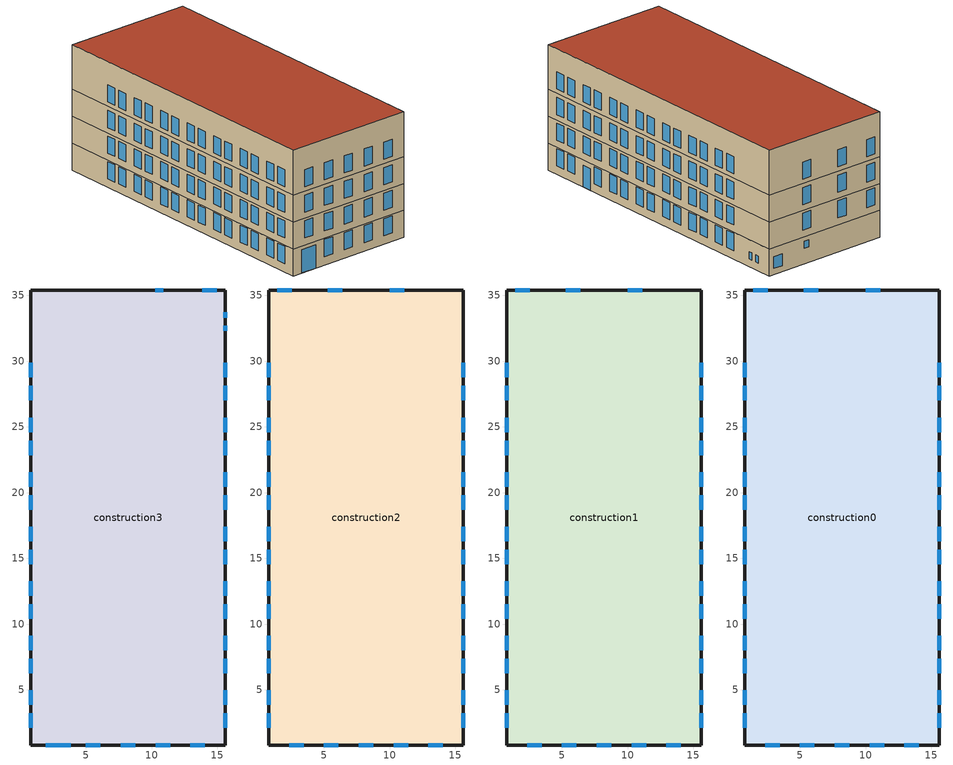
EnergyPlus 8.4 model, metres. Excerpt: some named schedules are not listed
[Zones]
construction3
 floor outside (UVal_0.2_Mass): 0.8,35.4 15.6,35.4 15.6,0.8 0.8,0.8 z0
 wall outside (UVal_0.2_Mass): 0.8,0.8 15.6,0.8 15.6,35.4 0.8,35.4 0.8,0.8 z0:3
 window (SinglePaneClr): 5,0.8 6.1,0.8 / 7.65,0.8 8.75,0.8 / 10.3,0.8 11.4,0.8 / 12.95,0.8 14.05,0.8 / 15.6,2.1 15.6,3.2 / 15.6,3.85 15.6,4.95 / 15.6,12.15 15.6,13.25 / 15.6,10.4 15.6,11.5 / 15.6,16.3 15.6,17.4 / 15.6,14.55 15.6,15.65 / 15.6,20.45 15.6,21.55 / 15.6,18.7 15.6,19.8 / 15.6,24.6 15.6,25.7 / 15.6,22.85 15.6,23.95 / 15.6,28.75 15.6,29.85 / 15.6,27 15.6,28.1 / 15.6,8 15.6,9.1 / 0.8,3.2 0.8,2.1 / 0.8,4.95 0.8,3.85 / 0.8,9.1 0.8,8 / 0.8,13.25 0.8,12.15 / 0.8,11.5 0.8,10.4 / 0.8,17.4 0.8,16.3 / 0.8,15.65 0.8,14.55 / 0.8,21.55 0.8,20.45 / 0.8,19.8 0.8,18.7 / 0.8,25.7 0.8,24.6 / 0.8,23.95 0.8,22.85 / 0.8,29.85 0.8,28.75 / 0.8,28.1 0.8,27 / 0.8,7.35 0.8,6.25 z0.95:2.85; 1.95,0.8 3.85,0.8 z0:2.6; 15.6,33.3 15.6,33.7 / 15.6,32.3 15.6,32.7 z0.85:1.65; 15.6,6.25 15.6,7.35 z0:2.4; 14.95,35.4 13.85,35.4 z0.65:1.95; 10.87,35.4 10.27,35.4 z1.7:2.5
construction2
 floor to construction3 (Slab_Mass_FLIPPED): 0.8,35.4 15.6,35.4 15.6,0.8 0.8,0.8 z3
 wall outside (UVal_0.2_Mass): 0.8,0.8 15.6,0.8 15.6,35.4 0.8,35.4 0.8,0.8 z3:6
 window (SinglePaneClr): 2.35,0.8 3.45,0.8 / 5,0.8 6.1,0.8 / 7.65,0.8 8.75,0.8 / 10.3,0.8 11.4,0.8 / 12.95,0.8 14.05,0.8 / 15.6,6.25 15.6,7.35 / 15.6,12.15 15.6,13.25 / 15.6,16.3 15.6,17.4 / 15.6,14.55 15.6,15.65 / 15.6,20.45 15.6,21.55 / 15.6,27 15.6,28.1 / 15.6,3.85 15.6,4.95 / 15.6,24.6 15.6,25.7 / 15.6,2.1 15.6,3.2 / 15.6,8 15.6,9.1 / 15.6,10.4 15.6,11.5 / 15.6,18.7 15.6,19.8 / 15.6,22.85 15.6,23.95 / 15.6,28.75 15.6,29.85 / 2.55,35.4 1.45,35.4 / 6.4,35.4 5.3,35.4 / 11.1,35.4 10,35.4 / 0.8,9.1 0.8,8 / 0.8,7.35 0.8,6.25 / 0.8,11.5 0.8,10.4 / 0.8,17.4 0.8,16.3 / 0.8,29.85 0.8,28.75 / 0.8,19.8 0.8,18.7 / 0.8,25.7 0.8,24.6 / 0.8,23.95 0.8,22.85 / 0.8,3.2 0.8,2.1 / 0.8,4.95 0.8,3.85 / 0.8,13.25 0.8,12.15 / 0.8,15.65 0.8,14.55 / 0.8,21.55 0.8,20.45 / 0.8,28.1 0.8,27 z3.8:5.7
construction1
 floor to construction2 (Slab_Mass_FLIPPED): 0.8,35.4 15.6,35.4 15.6,0.8 0.8,0.8 z6
 wall outside (UVal_0.2_Mass): 0.8,0.8 15.6,0.8 15.6,35.4 0.8,35.4 0.8,0.8 z6:9
 window (SinglePaneClr): 2.35,0.8 3.45,0.8 / 5,0.8 6.1,0.8 / 7.65,0.8 8.75,0.8 / 10.3,0.8 11.4,0.8 / 12.95,0.8 14.05,0.8 / 15.6,2.1 15.6,3.2 / 15.6,8 15.6,9.1 / 15.6,12.15 15.6,13.25 / 15.6,10.4 15.6,11.5 / 15.6,16.3 15.6,17.4 / 15.6,14.55 15.6,15.65 / 15.6,20.45 15.6,21.55 / 15.6,18.7 15.6,19.8 / 15.6,24.6 15.6,25.7 / 15.6,28.75 15.6,29.85 / 15.6,3.85 15.6,4.95 / 15.6,6.25 15.6,7.35 / 15.6,22.85 15.6,23.95 / 15.6,27 15.6,28.1 / 2.55,35.4 1.45,35.4 / 6.4,35.4 5.3,35.4 / 11.1,35.4 10,35.4 / 0.8,3.2 0.8,2.1 / 0.8,11.5 0.8,10.4 / 0.8,15.65 0.8,14.55 / 0.8,21.55 0.8,20.45 / 0.8,19.8 0.8,18.7 / 0.8,23.95 0.8,22.85 / 0.8,29.85 0.8,28.75 / 0.8,4.95 0.8,3.85 / 0.8,9.1 0.8,8 / 0.8,7.35 0.8,6.25 / 0.8,13.25 0.8,12.15 / 0.8,17.4 0.8,16.3 / 0.8,25.7 0.8,24.6 / 0.8,28.1 0.8,27 z6.65:8.55
construction0
 floor to construction1 (Slab_Mass_FLIPPED): 0.8,35.4 15.6,35.4 15.6,0.8 0.8,0.8 z9
 wall outside (UVal_0.2_Mass): 0.8,0.8 15.6,0.8 15.6,35.4 0.8,35.4 0.8,0.8 z9:14
 window (SinglePaneClr): 2.35,0.8 3.45,0.8 / 5,0.8 6.1,0.8 / 7.65,0.8 8.75,0.8 / 10.3,0.8 11.4,0.8 / 12.95,0.8 14.05,0.8 / 15.6,2.1 15.6,3.2 / 15.6,16.3 15.6,17.4 / 15.6,14.55 15.6,15.65 / 15.6,22.85 15.6,23.95 / 15.6,27 15.6,28.1 / 15.6,3.85 15.6,4.95 / 15.6,18.7 15.6,19.8 / 15.6,20.45 15.6,21.55 / 15.6,24.6 15.6,25.7 / 15.6,28.75 15.6,29.85 / 15.6,8 15.6,9.1 / 15.6,12.15 15.6,13.25 / 15.6,10.4 15.6,11.5 / 15.6,6.25 15.6,7.35 / 11.1,35.4 10,35.4 / 6.4,35.4 5.3,35.4 / 2.55,35.4 1.45,35.4 / 0.8,3.2 0.8,2.1 / 0.8,7.35 0.8,6.25 / 0.8,11.5 0.8,10.4 / 0.8,19.8 0.8,18.7 / 0.8,25.7 0.8,24.6 / 0.8,29.85 0.8,28.75 / 0.8,4.95 0.8,3.85 / 0.8,9.1 0.8,8 / 0.8,15.65 0.8,14.55 / 0.8,28.1 0.8,27 / 0.8,23.95 0.8,22.85 / 0.8,13.25 0.8,12.15 / 0.8,17.4 0.8,16.3 / 0.8,21.55 0.8,20.45 z9.5:11.4
 roof outside (UVal_0.2_Mass): 15.6,0.8 15.6,35.4 0.8,35.4 0.8,0.8 z14
[Site:GroundTemperature:BuildingSurface]
14, 14, 14, 14, 14, 14, 14, 14, 14, 14, 14, 14
[Site:GroundReflectance]
0.2, 0.2, 0.2, 0.2, 0.2, 0.2, 0.2, 0.2, 0.2, 0.2, 0.2, 0.2
[Site:GroundReflectance:SnowModifier]
1, 1
[Building]
Building: North Axis [deg]=0; Terrain=Suburbs; Loads Convergence Tolerance Value=.04; Temperature Convergence Tolerance Value {deltaC}=.4; Solar Distribution   should be  FullInteriorAndExterior=FullExterior; Maximum Number of Warmup Days=25
[Construction]
UVal_0.2_Mass: Mineral Wool_0.194_UVal_0.2_Mass, General Concrete_0.2_UVal_0.2_Mass
Slab_Mass_FLIPPED: General Concrete_0.2_Slab_Mass
SinglePaneClr: SinglePaneClrWindow
[Material] Roughness=Rough; Thermal Emittance=0.9; Solar Absorptance=0.7; Visible Absorptance=0.7
Name | Thickness {m} | Conductivity {w/m-K} | Density {kg/m3} | Specific Heat {J/kg-K}
Mineral Wool_0.194_UVal_0.2_Mass | 0.194 | 0.041 | 155 | 1130
General Concrete_0.2_UVal_0.2_Mass; General Concrete_0.2_Slab_Mass | 0.2 | 2 | 2400 | 950
[WindowMaterial:SimpleGlazingSystem]
SinglePaneClrWindow: U - Factor=5.894; Solar Heat Gain Coefficient=0.905; Visible Transmittance=0.913
[EnergyManagementSystem:Sensor] Output:Variable Index Key=Environment
Name | Output:Variable
OutdoorTemp | Site Outdoor Air Drybulb Temperature
OutdoorRelHumid | Site Outdoor Air Relative Humidity
[Zone] Rotation [deg]=0; Type=1; Multiplier=1; Area [m2]=512.08; Zone Inside Convection Algorithm=TARP; Zone Outside Convection Algorithm=DOE-2
Name | Volume [m3]
construction0 | 2560.4
construction1; construction2; construction3 | 1536.24
[People] Number of People Schedule=occResidential; Number of People Calculation Method=People/Area; People per Zone Floor Area {person/m2}=0.025; Fraction Radiant=0.3; Sensible Heat Fraction=AUTOCALCULATE; Carbon Dioxide Generation Rate {m3/s-W}=3.82e-08; Enable ASHRAE 55 Comfort Warnings=No; Mean Radiant Temperature Calculation Type=ZoneAveraged; Clothing Insulation Calculation Method=DynamicClothingModelASHRAE55; Thermal Comfort Model 1 Type=AdaptiveASH55
Name | Zone or ZoneList | Activity Level Schedule | Work Efficiency Schedule | Air Velocity Schedule
People construction0 | construction0 | construction0PeopleActivity | construction0WorkEfficiency | construction0AirVelocity
People construction1 | construction1 | construction1PeopleActivity | construction1WorkEfficiency | construction1AirVelocity
People construction2 | construction2 | construction2PeopleActivity | construction2WorkEfficiency | construction2AirVelocity
People construction3 | construction3 | construction3PeopleActivity | construction3WorkEfficiency | construction3AirVelocity
[ElectricEquipment] Schedule=equipResidential; Design Level Calculation Method=Watts/Area; Watts per Zone Floor Area [W/m2]=2; Fraction Latent=0; Fraction Radiant=.2; Fraction Lost=0
Name | Zone or ZoneList
construction0 Equipment 1 | construction0
construction1 Equipment 1 | construction1
construction2 Equipment 1 | construction2
construction3 Equipment 1 | construction3
[Lights] Schedule=lightsResidential; Design Level Calculation Method=Watts/Area; Watts per Zone Floor Area [W/m2]=9.5; Return Air Fraction=0; Fraction Radiant=.42; Fraction Visible=.18; Fraction Replaceable=1
Name | Zone or ZoneList
construction0 General lighting | construction0
construction1 General lighting | construction1
construction2 General lighting | construction2
construction3 General lighting | construction3
[Daylighting:Controls] Total Daylighting Reference Points=1; X - Coordinate of First Reference Point {m}=8.19806; Y - Coordinate of First Reference Point {m}=18.1042; Fraction of Zone Controlled by First Reference Point=1; Fraction of Zone Controlled by Second Reference Point=0; Illuminance Setpoint at First Reference Point {lux}=200; Illuminance Setpoint at Second Reference Point {lux}=200; Lighting control type {1=continuous,2=stepped,3=continuous/off}=1; Glare Calculation Azimuth Angle of View Direction Clockwise from Zone y-Axis {deg}=0; Maximum Allowable Discomfort Glare Index=22; Minimum Input Power Fraction for Continuous Dimming Control=0.1; Minimum Light Output Fraction for Continuous Dimming Control=0.1; Number of Stepped Control Steps=3; Probability Lighting will be Reset When Needed in Manual Stepped Control=1
Name | Z - Coordinate of First Reference Point {m}
construction0 | 9.85
construction1 | 6.85
construction2 | 3.85
construction3 | 0.85
[ZoneControl:Thermostat]
Name | Zone or ZoneList | Control Type Schedule | Control 1
construction0 Thermostat | construction0 | construction0ZoneControlTypeSched | Dual Setpoint - Zone construction0
construction1 Thermostat | construction1 | construction1ZoneControlTypeSched | Dual Setpoint - Zone construction1
construction2 Thermostat | construction2 | construction2ZoneControlTypeSched | Dual Setpoint - Zone construction2
construction3 Thermostat | construction3 | construction3ZoneControlTypeSched | Dual Setpoint - Zone construction3
[ThermostatSetpoint:DualSetpoint]
Name | Heating Setpoint Temperature Schedule | Cooling Setpoint Temperature Schedule
Dual Setpoint - Zone construction0 | construction0Heating_SP_Sch | construction0Cooling_SP_Sch
Dual Setpoint - Zone construction1 | construction1Heating_SP_Sch | construction1Cooling_SP_Sch
Dual Setpoint - Zone construction2 | construction2Heating_SP_Sch | construction2Cooling_SP_Sch
Dual Setpoint - Zone construction3 | construction3Heating_SP_Sch | construction3Cooling_SP_Sch
[Zone equipment]
construction0: construction0 Ideal Loads Air
construction1: construction1 Ideal Loads Air
construction2: construction2 Ideal Loads Air
construction3: construction3 Ideal Loads Air
[ZoneHVAC:IdealLoadsAirSystem] Maximum Heating Supply Air Temperature {C}=30; Minimum Cooling Supply Air Temperature {C}=18; Maximum Heating Supply Air Humidity Ratio {kgWater/kgDryAir}=0.01; Minimum Cooling Supply Air Humidity Ratio {kgWater/kgDryAir}=0.008; Heating Limit=NoLimit; Maximum Heating Air Flow Rate [m3/s]=100; Cooling Limit=NoLimit; Maximum Cooling Air Flow Rate [m3/s]=100; Heating Availability Schedule=AllOn; Cooling Availability Schedule=AllOn; Dehumidification Control Type=None; Humidification Control Type=None; Demand Controlled Ventilation Type=OccupancySchedule; Outdoor Air Economizer Type=NoEconomizer; Heat Recovery Type=Sensible; Sensible Heat Recovery Effectiveness=0.6; Latent Heat Recovery Effectiveness=0.65
Name | Design Specification Outdoor Air Object
construction0 Ideal Loads Air | construction0MinFreshAir
construction1 Ideal Loads Air | construction1MinFreshAir
construction2 Ideal Loads Air | construction2MinFreshAir
construction3 Ideal Loads Air | construction3MinFreshAir
[DesignSpecification:OutdoorAir] Outdoor Air Method=Sum; Outdoor Air Flow per Person {m3/s-person}=0.008; Outdoor Air Flow per Zone Floor Area {m3/s-m2}=0.000222222; Outdoor Air Flow Rate Fraction Schedule=AllOn
construction0MinFreshAir; construction1MinFreshAir; construction2MinFreshAir; construction3MinFreshAir
[WaterUse:Equipment] Peak Flow Rate [m3/s]=5.92685e-06; Flow Rate Fraction Schedule=AllOn
Name | Target Temperature Schedule | Hot Water Supply Temperature Schedule | Cold Water Supply Temperature Schedule
DHW construction0 | DHW Supply Temperature construction0 | DHW Supply Temperature construction0 | DHW Mains Temperature construction0
DHW construction1 | DHW Supply Temperature construction1 | DHW Supply Temperature construction1 | DHW Mains Temperature construction1
DHW construction2 | DHW Supply Temperature construction2 | DHW Supply Temperature construction2 | DHW Mains Temperature construction2
DHW construction3 | DHW Supply Temperature construction3 | DHW Supply Temperature construction3 | DHW Mains Temperature construction3
[Schedule:Constant]
construction0PeopleActivity; construction1PeopleActivity; construction2PeopleActivity; construction3PeopleActivity: Any Number, 125.28
construction0AirVelocity; construction1AirVelocity; construction2AirVelocity; construction3AirVelocity: Any Number, 0.2
construction0WorkEfficiency; construction1WorkEfficiency; construction2WorkEfficiency; construction3WorkEfficiency: Any Number, 0
construction0Heating_SP_Sch; construction1Heating_SP_Sch; construction2Heating_SP_Sch; construction3Heating_SP_Sch: 19
construction0Cooling_SP_Sch; construction1Cooling_SP_Sch; construction2Cooling_SP_Sch; construction3Cooling_SP_Sch: 26
construction0ZoneControlTypeSched; construction1ZoneControlTypeSched; construction2ZoneControlTypeSched; construction3ZoneControlTypeSched: 4
DHW Supply Temperature construction0; DHW Supply Temperature construction1; DHW Supply Temperature construction2; DHW Supply Temperature construction3: 60
DHW Mains Temperature construction0; DHW Mains Temperature construction1; DHW Mains Temperature construction2; DHW Mains Temperature construction3: 10
[Schedule:Year]
occResidential: Fraction, occResidential0, 1, 1, 12, 31
AllOn: Fraction, AllOn0, 1, 1, 12, 31
lightsResidential: Fraction, lightsResidential0, 1, 1, 12, 31
equipResidential: Fraction, equipResidential0, 1, 1, 12, 31
[Schedule:Week:Daily]
occResidential0: occResidential, occResidential, occResidential, occResidential, occResidential, occResidential, occResidential, occResidential, occResidential, occResidential, occResidential, occResidential
AllOn0: AllOn, AllOn, AllOn, AllOn, AllOn, AllOn, AllOn, AllOn, AllOn, AllOn, AllOn, AllOn
lightsResidential0: lightsResidential, lightsResidential, lightsResidential, lightsResidential, lightsResidential, lightsResidential, lightsResidential, lightsResidential, lightsResidential, lightsResidential, lightsResidential, lightsResidential
equipResidential0: equipResidential, equipResidential, equipResidential, equipResidential, equipResidential, equipResidential, equipResidential, equipResidential, equipResidential, equipResidential, equipResidential, equipResidential
[Schedule:Day:Hourly]
occResidential: Fraction, 1, 1, 1, 1, 1, 1, 0.8, 0.6, 0.4, 0.4, 0.4, 0.6, 0.8, 0.6, 0.4, 0.4, 0.6, 0.8, 0.8, 0.8, 0.8, 1, 1, 1
AllOn: Fraction, 1, 1, 1, 1, 1, 1, 1, 1, 1, 1, 1, 1, 1, 1, 1, 1, 1, 1, 1, 1, 1, 1, 1, 1
lightsResidential: Fraction, 0, 0, 0, 0, 0, 0, 1, 1, 1, 1, 1, 1, 1, 1, 1, 1, 1, 1, 1, 1, 1, 0, 0, 0
equipResidential: Fraction, 0.1, 0.1, 0.1, 0.1, 0.1, 0.1, 0.5, 1, 0.5, 0.5, 0.5, 1, 1, 0.5, 0.5, 0.5, 1, 1, 1, 1, 0.5, 0.5, 0.5, 0.1
[AirflowNetwork:SimulationControl]
NaturalVentilation: AirflowNetwork Control=MultizoneWithoutDistribution; Wind Pressure Coefficient GasType=SurfaceAverageCalculation; Height Selection for Local Wind Pressure Calculation=OpeningHeight; Building GasType=LOWRISE; Maximum Number of Iterations=10000; Initialization GasType=ZeroNodePressures; Relative Airflow Convergence Tolerance=1.0E-03; Absolute Airflow Convergence Tolerance {kg/s}=1.0E-04; Convergence Acceleration Limit=-0.5; Azimuth Angle of Long Axis of Building {deg}=0; Ratio of Building Width Along Short Axis to Width Along Long Axis=1
[AirflowNetwork:MultiZone:ReferenceCrackConditions]
ReferenceCrackConditions: Reference Temperature for Crack Data {C}=20; Reference Barometric Pressure for Crack Data {Pa}=101325; Reference Humidity Ratio for Crack Data {kgWater/kgDryAir}=0
[AirflowNetwork:MultiZone:Surface]
Name | Leakage Component | Window/Door Opening Factor, or Crack Factor | Ventilation Control Mode | Ventilation Control Zone Temperature Setpoint Schedule | Minimum Venting Open Factor | Indoor and Outdoor Temperature Difference Lower Limit For Maximum Venting Open Factor {deltaC} | Indoor and Outdoor Temperature Difference Upper Limit for Minimun Venting Open Factor {deltaC} | Indoor and Outdoor Enthalpy Difference Lower Limit For Maximum Venting Open Factor {deltaJ/kg} | Indoor and Outdoor Enthalpy Difference Upper Limit for Minimun Venting Open Factor {deltaJ/kg} | Venting Availability Schedule
construction0:f0 | construction0:f0_Crack | 1
construction0:f0:w0 | construction0:f0:w0_OPENING | 0.8 | Temperature | AFN_construction0:f0:w0_WindowTemperatureSetpoint | 0.3 | 0 | 100 | 0 | 300000 | AllOn
construction0:f0:w1 | construction0:f0:w1_OPENING | 0.8 | Temperature | AFN_construction0:f0:w1_WindowTemperatureSetpoint | 0.3 | 0 | 100 | 0 | 300000 | AllOn
construction0:f0:w2 | construction0:f0:w2_OPENING | 0.8 | Temperature | AFN_construction0:f0:w2_WindowTemperatureSetpoint | 0.3 | 0 | 100 | 0 | 300000 | AllOn
construction0:f0:w3 | construction0:f0:w3_OPENING | 0.8 | Temperature | AFN_construction0:f0:w3_WindowTemperatureSetpoint | 0.3 | 0 | 100 | 0 | 300000 | AllOn
construction0:f0:w4 | construction0:f0:w4_OPENING | 0.8 | Temperature | AFN_construction0:f0:w4_WindowTemperatureSetpoint | 0.3 | 0 | 100 | 0 | 300000 | AllOn
construction0:f1 | construction0:f1_Crack | 1
construction0:f1:w0 | construction0:f1:w0_OPENING | 0.8 | Temperature | AFN_construction0:f1:w0_WindowTemperatureSetpoint | 0.3 | 0 | 100 | 0 | 300000 | AllOn
construction0:f1:w1 | construction0:f1:w1_OPENING | 0.8 | Temperature | AFN_construction0:f1:w1_WindowTemperatureSetpoint | 0.3 | 0 | 100 | 0 | 300000 | AllOn
construction0:f1:w2 | construction0:f1:w2_OPENING | 0.8 | Temperature | AFN_construction0:f1:w2_WindowTemperatureSetpoint | 0.3 | 0 | 100 | 0 | 300000 | AllOn
construction0:f1:w3 | construction0:f1:w3_OPENING | 0.8 | Temperature | AFN_construction0:f1:w3_WindowTemperatureSetpoint | 0.3 | 0 | 100 | 0 | 300000 | AllOn
construction0:f1:w4 | construction0:f1:w4_OPENING | 0.8 | Temperature | AFN_construction0:f1:w4_WindowTemperatureSetpoint | 0.3 | 0 | 100 | 0 | 300000 | AllOn
construction0:f1:w5 | construction0:f1:w5_OPENING | 0.8 | Temperature | AFN_construction0:f1:w5_WindowTemperatureSetpoint | 0.3 | 0 | 100 | 0 | 300000 | AllOn
construction0:f1:w6 | construction0:f1:w6_OPENING | 0.8 | Temperature | AFN_construction0:f1:w6_WindowTemperatureSetpoint | 0.3 | 0 | 100 | 0 | 300000 | AllOn
construction0:f1:w7 | construction0:f1:w7_OPENING | 0.8 | Temperature | AFN_construction0:f1:w7_WindowTemperatureSetpoint | 0.3 | 0 | 100 | 0 | 300000 | AllOn
construction0:f1:w8 | construction0:f1:w8_OPENING | 0.8 | Temperature | AFN_construction0:f1:w8_WindowTemperatureSetpoint | 0.3 | 0 | 100 | 0 | 300000 | AllOn
construction0:f1:w9 | construction0:f1:w9_OPENING | 0.8 | Temperature | AFN_construction0:f1:w9_WindowTemperatureSetpoint | 0.3 | 0 | 100 | 0 | 300000 | AllOn
construction0:f1:w10 | construction0:f1:w10_OPENING | 0.8 | Temperature | AFN_construction0:f1:w10_WindowTemperatureSetpoint | 0.3 | 0 | 100 | 0 | 300000 | AllOn
construction0:f1:w11 | construction0:f1:w11_OPENING | 0.8 | Temperature | AFN_construction0:f1:w11_WindowTemperatureSetpoint | 0.3 | 0 | 100 | 0 | 300000 | AllOn
construction0:f1:w12 | construction0:f1:w12_OPENING | 0.8 | Temperature | AFN_construction0:f1:w12_WindowTemperatureSetpoint | 0.3 | 0 | 100 | 0 | 300000 | AllOn
construction0:f1:w13 | construction0:f1:w13_OPENING | 0.8 | Temperature | AFN_construction0:f1:w13_WindowTemperatureSetpoint | 0.3 | 0 | 100 | 0 | 300000 | AllOn
construction0:f2 | construction0:f2_Crack | 1
construction0:f2:w0 | construction0:f2:w0_OPENING | 0.8 | Temperature | AFN_construction0:f2:w0_WindowTemperatureSetpoint | 0.3 | 0 | 100 | 0 | 300000 | AllOn
construction0:f2:w1 | construction0:f2:w1_OPENING | 0.8 | Temperature | AFN_construction0:f2:w1_WindowTemperatureSetpoint | 0.3 | 0 | 100 | 0 | 300000 | AllOn
construction0:f2:w2 | construction0:f2:w2_OPENING | 0.8 | Temperature | AFN_construction0:f2:w2_WindowTemperatureSetpoint | 0.3 | 0 | 100 | 0 | 300000 | AllOn
construction0:f3 | construction0:f3_Crack | 1
construction0:f3:w0 | construction0:f3:w0_OPENING | 0.8 | Temperature | AFN_construction0:f3:w0_WindowTemperatureSetpoint | 0.3 | 0 | 100 | 0 | 300000 | AllOn
construction0:f3:w1 | construction0:f3:w1_OPENING | 0.8 | Temperature | AFN_construction0:f3:w1_WindowTemperatureSetpoint | 0.3 | 0 | 100 | 0 | 300000 | AllOn
construction0:f3:w2 | construction0:f3:w2_OPENING | 0.8 | Temperature | AFN_construction0:f3:w2_WindowTemperatureSetpoint | 0.3 | 0 | 100 | 0 | 300000 | AllOn
construction0:f3:w3 | construction0:f3:w3_OPENING | 0.8 | Temperature | AFN_construction0:f3:w3_WindowTemperatureSetpoint | 0.3 | 0 | 100 | 0 | 300000 | AllOn
construction0:f3:w4 | construction0:f3:w4_OPENING | 0.8 | Temperature | AFN_construction0:f3:w4_WindowTemperatureSetpoint | 0.3 | 0 | 100 | 0 | 300000 | AllOn
construction0:f3:w5 | construction0:f3:w5_OPENING | 0.8 | Temperature | AFN_construction0:f3:w5_WindowTemperatureSetpoint | 0.3 | 0 | 100 | 0 | 300000 | AllOn
construction0:f3:w6 | construction0:f3:w6_OPENING | 0.8 | Temperature | AFN_construction0:f3:w6_WindowTemperatureSetpoint | 0.3 | 0 | 100 | 0 | 300000 | AllOn
construction0:f3:w7 | construction0:f3:w7_OPENING | 0.8 | Temperature | AFN_construction0:f3:w7_WindowTemperatureSetpoint | 0.3 | 0 | 100 | 0 | 300000 | AllOn
construction0:f3:w8 | construction0:f3:w8_OPENING | 0.8 | Temperature | AFN_construction0:f3:w8_WindowTemperatureSetpoint | 0.3 | 0 | 100 | 0 | 300000 | AllOn
construction0:f3:w9 | construction0:f3:w9_OPENING | 0.8 | Temperature | AFN_construction0:f3:w9_WindowTemperatureSetpoint | 0.3 | 0 | 100 | 0 | 300000 | AllOn
construction0:f3:w10 | construction0:f3:w10_OPENING | 0.8 | Temperature | AFN_construction0:f3:w10_WindowTemperatureSetpoint | 0.3 | 0 | 100 | 0 | 300000 | AllOn
construction0:f3:w11 | construction0:f3:w11_OPENING | 0.8 | Temperature | AFN_construction0:f3:w11_WindowTemperatureSetpoint | 0.3 | 0 | 100 | 0 | 300000 | AllOn
construction0:f3:w12 | construction0:f3:w12_OPENING | 0.8 | Temperature | AFN_construction0:f3:w12_WindowTemperatureSetpoint | 0.3 | 0 | 100 | 0 | 300000 | AllOn
construction0:f3:w13 | construction0:f3:w13_OPENING | 0.8 | Temperature | AFN_construction0:f3:w13_WindowTemperatureSetpoint | 0.3 | 0 | 100 | 0 | 300000 | AllOn
construction0:f5 | construction0:f5_Crack | 1
construction1:f0 | construction1:f0_Crack | 1
construction1:f0:w0 | construction1:f0:w0_OPENING | 0.8 | Temperature | AFN_construction1:f0:w0_WindowTemperatureSetpoint | 0.3 | 0 | 100 | 0 | 300000 | AllOn
construction1:f0:w1 | construction1:f0:w1_OPENING | 0.8 | Temperature | AFN_construction1:f0:w1_WindowTemperatureSetpoint | 0.3 | 0 | 100 | 0 | 300000 | AllOn
construction1:f0:w2 | construction1:f0:w2_OPENING | 0.8 | Temperature | AFN_construction1:f0:w2_WindowTemperatureSetpoint | 0.3 | 0 | 100 | 0 | 300000 | AllOn
construction1:f0:w3 | construction1:f0:w3_OPENING | 0.8 | Temperature | AFN_construction1:f0:w3_WindowTemperatureSetpoint | 0.3 | 0 | 100 | 0 | 300000 | AllOn
construction1:f0:w4 | construction1:f0:w4_OPENING | 0.8 | Temperature | AFN_construction1:f0:w4_WindowTemperatureSetpoint | 0.3 | 0 | 100 | 0 | 300000 | AllOn
construction1:f1 | construction1:f1_Crack | 1
construction1:f1:w0 | construction1:f1:w0_OPENING | 0.8 | Temperature | AFN_construction1:f1:w0_WindowTemperatureSetpoint | 0.3 | 0 | 100 | 0 | 300000 | AllOn
construction1:f1:w1 | construction1:f1:w1_OPENING | 0.8 | Temperature | AFN_construction1:f1:w1_WindowTemperatureSetpoint | 0.3 | 0 | 100 | 0 | 300000 | AllOn
construction1:f1:w2 | construction1:f1:w2_OPENING | 0.8 | Temperature | AFN_construction1:f1:w2_WindowTemperatureSetpoint | 0.3 | 0 | 100 | 0 | 300000 | AllOn
construction1:f1:w3 | construction1:f1:w3_OPENING | 0.8 | Temperature | AFN_construction1:f1:w3_WindowTemperatureSetpoint | 0.3 | 0 | 100 | 0 | 300000 | AllOn
construction1:f1:w4 | construction1:f1:w4_OPENING | 0.8 | Temperature | AFN_construction1:f1:w4_WindowTemperatureSetpoint | 0.3 | 0 | 100 | 0 | 300000 | AllOn
construction1:f1:w5 | construction1:f1:w5_OPENING | 0.8 | Temperature | AFN_construction1:f1:w5_WindowTemperatureSetpoint | 0.3 | 0 | 100 | 0 | 300000 | AllOn
construction1:f1:w6 | construction1:f1:w6_OPENING | 0.8 | Temperature | AFN_construction1:f1:w6_WindowTemperatureSetpoint | 0.3 | 0 | 100 | 0 | 300000 | AllOn
construction1:f1:w7 | construction1:f1:w7_OPENING | 0.8 | Temperature | AFN_construction1:f1:w7_WindowTemperatureSetpoint | 0.3 | 0 | 100 | 0 | 300000 | AllOn
construction1:f1:w8 | construction1:f1:w8_OPENING | 0.8 | Temperature | AFN_construction1:f1:w8_WindowTemperatureSetpoint | 0.3 | 0 | 100 | 0 | 300000 | AllOn
construction1:f1:w9 | construction1:f1:w9_OPENING | 0.8 | Temperature | AFN_construction1:f1:w9_WindowTemperatureSetpoint | 0.3 | 0 | 100 | 0 | 300000 | AllOn
construction1:f1:w10 | construction1:f1:w10_OPENING | 0.8 | Temperature | AFN_construction1:f1:w10_WindowTemperatureSetpoint | 0.3 | 0 | 100 | 0 | 300000 | AllOn
construction1:f1:w11 | construction1:f1:w11_OPENING | 0.8 | Temperature | AFN_construction1:f1:w11_WindowTemperatureSetpoint | 0.3 | 0 | 100 | 0 | 300000 | AllOn
construction1:f1:w12 | construction1:f1:w12_OPENING | 0.8 | Temperature | AFN_construction1:f1:w12_WindowTemperatureSetpoint | 0.3 | 0 | 100 | 0 | 300000 | AllOn
construction1:f1:w13 | construction1:f1:w13_OPENING | 0.8 | Temperature | AFN_construction1:f1:w13_WindowTemperatureSetpoint | 0.3 | 0 | 100 | 0 | 300000 | AllOn
construction1:f2 | construction1:f2_Crack | 1
construction1:f2:w0 | construction1:f2:w0_OPENING | 0.8 | Temperature | AFN_construction1:f2:w0_WindowTemperatureSetpoint | 0.3 | 0 | 100 | 0 | 300000 | AllOn
construction1:f2:w1 | construction1:f2:w1_OPENING | 0.8 | Temperature | AFN_construction1:f2:w1_WindowTemperatureSetpoint | 0.3 | 0 | 100 | 0 | 300000 | AllOn
construction1:f2:w2 | construction1:f2:w2_OPENING | 0.8 | Temperature | AFN_construction1:f2:w2_WindowTemperatureSetpoint | 0.3 | 0 | 100 | 0 | 300000 | AllOn
construction1:f3 | construction1:f3_Crack | 1
construction1:f3:w0 | construction1:f3:w0_OPENING | 0.8 | Temperature | AFN_construction1:f3:w0_WindowTemperatureSetpoint | 0.3 | 0 | 100 | 0 | 300000 | AllOn
construction1:f3:w1 | construction1:f3:w1_OPENING | 0.8 | Temperature | AFN_construction1:f3:w1_WindowTemperatureSetpoint | 0.3 | 0 | 100 | 0 | 300000 | AllOn
construction1:f3:w2 | construction1:f3:w2_OPENING | 0.8 | Temperature | AFN_construction1:f3:w2_WindowTemperatureSetpoint | 0.3 | 0 | 100 | 0 | 300000 | AllOn
construction1:f3:w3 | construction1:f3:w3_OPENING | 0.8 | Temperature | AFN_construction1:f3:w3_WindowTemperatureSetpoint | 0.3 | 0 | 100 | 0 | 300000 | AllOn
construction1:f3:w4 | construction1:f3:w4_OPENING | 0.8 | Temperature | AFN_construction1:f3:w4_WindowTemperatureSetpoint | 0.3 | 0 | 100 | 0 | 300000 | AllOn
construction1:f3:w5 | construction1:f3:w5_OPENING | 0.8 | Temperature | AFN_construction1:f3:w5_WindowTemperatureSetpoint | 0.3 | 0 | 100 | 0 | 300000 | AllOn
construction1:f3:w6 | construction1:f3:w6_OPENING | 0.8 | Temperature | AFN_construction1:f3:w6_WindowTemperatureSetpoint | 0.3 | 0 | 100 | 0 | 300000 | AllOn
construction1:f3:w7 | construction1:f3:w7_OPENING | 0.8 | Temperature | AFN_construction1:f3:w7_WindowTemperatureSetpoint | 0.3 | 0 | 100 | 0 | 300000 | AllOn
construction1:f3:w8 | construction1:f3:w8_OPENING | 0.8 | Temperature | AFN_construction1:f3:w8_WindowTemperatureSetpoint | 0.3 | 0 | 100 | 0 | 300000 | AllOn
construction1:f3:w9 | construction1:f3:w9_OPENING | 0.8 | Temperature | AFN_construction1:f3:w9_WindowTemperatureSetpoint | 0.3 | 0 | 100 | 0 | 300000 | AllOn
construction1:f3:w10 | construction1:f3:w10_OPENING | 0.8 | Temperature | AFN_construction1:f3:w10_WindowTemperatureSetpoint | 0.3 | 0 | 100 | 0 | 300000 | AllOn
construction1:f3:w11 | construction1:f3:w11_OPENING | 0.8 | Temperature | AFN_construction1:f3:w11_WindowTemperatureSetpoint | 0.3 | 0 | 100 | 0 | 300000 | AllOn
construction1:f3:w12 | construction1:f3:w12_OPENING | 0.8 | Temperature | AFN_construction1:f3:w12_WindowTemperatureSetpoint | 0.3 | 0 | 100 | 0 | 300000 | AllOn
construction1:f3:w13 | construction1:f3:w13_OPENING | 0.8 | Temperature | AFN_construction1:f3:w13_WindowTemperatureSetpoint | 0.3 | 0 | 100 | 0 | 300000 | AllOn
construction1:f5 | construction1:f5_Crack | 1
construction2:f0 | construction2:f0_Crack | 1
construction2:f0:w0 | construction2:f0:w0_OPENING | 0.8 | Temperature | AFN_construction2:f0:w0_WindowTemperatureSetpoint | 0.3 | 0 | 100 | 0 | 300000 | AllOn
construction2:f0:w1 | construction2:f0:w1_OPENING | 0.8 | Temperature | AFN_construction2:f0:w1_WindowTemperatureSetpoint | 0.3 | 0 | 100 | 0 | 300000 | AllOn
construction2:f0:w2 | construction2:f0:w2_OPENING | 0.8 | Temperature | AFN_construction2:f0:w2_WindowTemperatureSetpoint | 0.3 | 0 | 100 | 0 | 300000 | AllOn
construction2:f0:w3 | construction2:f0:w3_OPENING | 0.8 | Temperature | AFN_construction2:f0:w3_WindowTemperatureSetpoint | 0.3 | 0 | 100 | 0 | 300000 | AllOn
construction2:f0:w4 | construction2:f0:w4_OPENING | 0.8 | Temperature | AFN_construction2:f0:w4_WindowTemperatureSetpoint | 0.3 | 0 | 100 | 0 | 300000 | AllOn
construction2:f1 | construction2:f1_Crack | 1
construction2:f1:w0 | construction2:f1:w0_OPENING | 0.8 | Temperature | AFN_construction2:f1:w0_WindowTemperatureSetpoint | 0.3 | 0 | 100 | 0 | 300000 | AllOn
construction2:f1:w1 | construction2:f1:w1_OPENING | 0.8 | Temperature | AFN_construction2:f1:w1_WindowTemperatureSetpoint | 0.3 | 0 | 100 | 0 | 300000 | AllOn
construction2:f1:w2 | construction2:f1:w2_OPENING | 0.8 | Temperature | AFN_construction2:f1:w2_WindowTemperatureSetpoint | 0.3 | 0 | 100 | 0 | 300000 | AllOn
construction2:f1:w3 | construction2:f1:w3_OPENING | 0.8 | Temperature | AFN_construction2:f1:w3_WindowTemperatureSetpoint | 0.3 | 0 | 100 | 0 | 300000 | AllOn
construction2:f1:w4 | construction2:f1:w4_OPENING | 0.8 | Temperature | AFN_construction2:f1:w4_WindowTemperatureSetpoint | 0.3 | 0 | 100 | 0 | 300000 | AllOn
construction2:f1:w5 | construction2:f1:w5_OPENING | 0.8 | Temperature | AFN_construction2:f1:w5_WindowTemperatureSetpoint | 0.3 | 0 | 100 | 0 | 300000 | AllOn
construction2:f1:w6 | construction2:f1:w6_OPENING | 0.8 | Temperature | AFN_construction2:f1:w6_WindowTemperatureSetpoint | 0.3 | 0 | 100 | 0 | 300000 | AllOn
construction2:f1:w7 | construction2:f1:w7_OPENING | 0.8 | Temperature | AFN_construction2:f1:w7_WindowTemperatureSetpoint | 0.3 | 0 | 100 | 0 | 300000 | AllOn
construction2:f1:w8 | construction2:f1:w8_OPENING | 0.8 | Temperature | AFN_construction2:f1:w8_WindowTemperatureSetpoint | 0.3 | 0 | 100 | 0 | 300000 | AllOn
construction2:f1:w9 | construction2:f1:w9_OPENING | 0.8 | Temperature | AFN_construction2:f1:w9_WindowTemperatureSetpoint | 0.3 | 0 | 100 | 0 | 300000 | AllOn
construction2:f1:w10 | construction2:f1:w10_OPENING | 0.8 | Temperature | AFN_construction2:f1:w10_WindowTemperatureSetpoint | 0.3 | 0 | 100 | 0 | 300000 | AllOn
construction2:f1:w11 | construction2:f1:w11_OPENING | 0.8 | Temperature | AFN_construction2:f1:w11_WindowTemperatureSetpoint | 0.3 | 0 | 100 | 0 | 300000 | AllOn
construction2:f1:w12 | construction2:f1:w12_OPENING | 0.8 | Temperature | AFN_construction2:f1:w12_WindowTemperatureSetpoint | 0.3 | 0 | 100 | 0 | 300000 | AllOn
construction2:f1:w13 | construction2:f1:w13_OPENING | 0.8 | Temperature | AFN_construction2:f1:w13_WindowTemperatureSetpoint | 0.3 | 0 | 100 | 0 | 300000 | AllOn
construction2:f2 | construction2:f2_Crack | 1
construction2:f2:w0 | construction2:f2:w0_OPENING | 0.8 | Temperature | AFN_construction2:f2:w0_WindowTemperatureSetpoint | 0.3 | 0 | 100 | 0 | 300000 | AllOn
construction2:f2:w1 | construction2:f2:w1_OPENING | 0.8 | Temperature | AFN_construction2:f2:w1_WindowTemperatureSetpoint | 0.3 | 0 | 100 | 0 | 300000 | AllOn
construction2:f2:w2 | construction2:f2:w2_OPENING | 0.8 | Temperature | AFN_construction2:f2:w2_WindowTemperatureSetpoint | 0.3 | 0 | 100 | 0 | 300000 | AllOn
construction2:f3 | construction2:f3_Crack | 1
construction2:f3:w0 | construction2:f3:w0_OPENING | 0.8 | Temperature | AFN_construction2:f3:w0_WindowTemperatureSetpoint | 0.3 | 0 | 100 | 0 | 300000 | AllOn
construction2:f3:w1 | construction2:f3:w1_OPENING | 0.8 | Temperature | AFN_construction2:f3:w1_WindowTemperatureSetpoint | 0.3 | 0 | 100 | 0 | 300000 | AllOn
construction2:f3:w2 | construction2:f3:w2_OPENING | 0.8 | Temperature | AFN_construction2:f3:w2_WindowTemperatureSetpoint | 0.3 | 0 | 100 | 0 | 300000 | AllOn
construction2:f3:w3 | construction2:f3:w3_OPENING | 0.8 | Temperature | AFN_construction2:f3:w3_WindowTemperatureSetpoint | 0.3 | 0 | 100 | 0 | 300000 | AllOn
construction2:f3:w4 | construction2:f3:w4_OPENING | 0.8 | Temperature | AFN_construction2:f3:w4_WindowTemperatureSetpoint | 0.3 | 0 | 100 | 0 | 300000 | AllOn
construction2:f3:w5 | construction2:f3:w5_OPENING | 0.8 | Temperature | AFN_construction2:f3:w5_WindowTemperatureSetpoint | 0.3 | 0 | 100 | 0 | 300000 | AllOn
construction2:f3:w6 | construction2:f3:w6_OPENING | 0.8 | Temperature | AFN_construction2:f3:w6_WindowTemperatureSetpoint | 0.3 | 0 | 100 | 0 | 300000 | AllOn
construction2:f3:w7 | construction2:f3:w7_OPENING | 0.8 | Temperature | AFN_construction2:f3:w7_WindowTemperatureSetpoint | 0.3 | 0 | 100 | 0 | 300000 | AllOn
construction2:f3:w8 | construction2:f3:w8_OPENING | 0.8 | Temperature | AFN_construction2:f3:w8_WindowTemperatureSetpoint | 0.3 | 0 | 100 | 0 | 300000 | AllOn
construction2:f3:w9 | construction2:f3:w9_OPENING | 0.8 | Temperature | AFN_construction2:f3:w9_WindowTemperatureSetpoint | 0.3 | 0 | 100 | 0 | 300000 | AllOn
construction2:f3:w10 | construction2:f3:w10_OPENING | 0.8 | Temperature | AFN_construction2:f3:w10_WindowTemperatureSetpoint | 0.3 | 0 | 100 | 0 | 300000 | AllOn
construction2:f3:w11 | construction2:f3:w11_OPENING | 0.8 | Temperature | AFN_construction2:f3:w11_WindowTemperatureSetpoint | 0.3 | 0 | 100 | 0 | 300000 | AllOn
construction2:f3:w12 | construction2:f3:w12_OPENING | 0.8 | Temperature | AFN_construction2:f3:w12_WindowTemperatureSetpoint | 0.3 | 0 | 100 | 0 | 300000 | AllOn
construction2:f3:w13 | construction2:f3:w13_OPENING | 0.8 | Temperature | AFN_construction2:f3:w13_WindowTemperatureSetpoint | 0.3 | 0 | 100 | 0 | 300000 | AllOn
construction2:f5 | construction2:f5_Crack | 1
construction3:f0 | construction3:f0_Crack | 1
construction3:f0:w0 | construction3:f0:w0_OPENING | 0.8 | Temperature | AFN_construction3:f0:w0_WindowTemperatureSetpoint | 0.3 | 0 | 100 | 0 | 300000 | AllOn
construction3:f0:w1 | construction3:f0:w1_OPENING | 0.8 | Temperature | AFN_construction3:f0:w1_WindowTemperatureSetpoint | 0.3 | 0 | 100 | 0 | 300000 | AllOn
construction3:f0:w2 | construction3:f0:w2_OPENING | 0.8 | Temperature | AFN_construction3:f0:w2_WindowTemperatureSetpoint | 0.3 | 0 | 100 | 0 | 300000 | AllOn
construction3:f0:w3 | construction3:f0:w3_OPENING | 0.8 | Temperature | AFN_construction3:f0:w3_WindowTemperatureSetpoint | 0.3 | 0 | 100 | 0 | 300000 | AllOn
construction3:f0:w4 | construction3:f0:w4_OPENING | 0.8 | Temperature | AFN_construction3:f0:w4_WindowTemperatureSetpoint | 0.3 | 0 | 100 | 0 | 300000 | AllOn
construction3:f1 | construction3:f1_Crack | 1
construction3:f1:w0 | construction3:f1:w0_OPENING | 0.8 | Temperature | AFN_construction3:f1:w0_WindowTemperatureSetpoint | 0.3 | 0 | 100 | 0 | 300000 | AllOn
construction3:f1:w1 | construction3:f1:w1_OPENING | 0.8 | Temperature | AFN_construction3:f1:w1_WindowTemperatureSetpoint | 0.3 | 0 | 100 | 0 | 300000 | AllOn
construction3:f1:w2 | construction3:f1:w2_OPENING | 0.8 | Temperature | AFN_construction3:f1:w2_WindowTemperatureSetpoint | 0.3 | 0 | 100 | 0 | 300000 | AllOn
construction3:f1:w3 | construction3:f1:w3_OPENING | 0.8 | Temperature | AFN_construction3:f1:w3_WindowTemperatureSetpoint | 0.3 | 0 | 100 | 0 | 300000 | AllOn
construction3:f1:w4 | construction3:f1:w4_OPENING | 0.8 | Temperature | AFN_construction3:f1:w4_WindowTemperatureSetpoint | 0.3 | 0 | 100 | 0 | 300000 | AllOn
construction3:f1:w5 | construction3:f1:w5_OPENING | 0.8 | Temperature | AFN_construction3:f1:w5_WindowTemperatureSetpoint | 0.3 | 0 | 100 | 0 | 300000 | AllOn
construction3:f1:w6 | construction3:f1:w6_OPENING | 0.8 | Temperature | AFN_construction3:f1:w6_WindowTemperatureSetpoint | 0.3 | 0 | 100 | 0 | 300000 | AllOn
construction3:f1:w7 | construction3:f1:w7_OPENING | 0.8 | Temperature | AFN_construction3:f1:w7_WindowTemperatureSetpoint | 0.3 | 0 | 100 | 0 | 300000 | AllOn
construction3:f1:w8 | construction3:f1:w8_OPENING | 0.8 | Temperature | AFN_construction3:f1:w8_WindowTemperatureSetpoint | 0.3 | 0 | 100 | 0 | 300000 | AllOn
construction3:f1:w9 | construction3:f1:w9_OPENING | 0.8 | Temperature | AFN_construction3:f1:w9_WindowTemperatureSetpoint | 0.3 | 0 | 100 | 0 | 300000 | AllOn
construction3:f1:w10 | construction3:f1:w10_OPENING | 0.8 | Temperature | AFN_construction3:f1:w10_WindowTemperatureSetpoint | 0.3 | 0 | 100 | 0 | 300000 | AllOn
construction3:f1:w11 | construction3:f1:w11_OPENING | 0.8 | Temperature | AFN_construction3:f1:w11_WindowTemperatureSetpoint | 0.3 | 0 | 100 | 0 | 300000 | AllOn
construction3:f1:w12 | construction3:f1:w12_OPENING | 0.8 | Temperature | AFN_construction3:f1:w12_WindowTemperatureSetpoint | 0.3 | 0 | 100 | 0 | 300000 | AllOn
construction3:f1:w13 | construction3:f1:w13_OPENING | 0.8 | Temperature | AFN_construction3:f1:w13_WindowTemperatureSetpoint | 0.3 | 0 | 100 | 0 | 300000 | AllOn
construction3:f1:w14 | construction3:f1:w14_OPENING | 0.8 | Temperature | AFN_construction3:f1:w14_WindowTemperatureSetpoint | 0.3 | 0 | 100 | 0 | 300000 | AllOn
construction3:f1:w15 | construction3:f1:w15_OPENING | 0.8 | Temperature | AFN_construction3:f1:w15_WindowTemperatureSetpoint | 0.3 | 0 | 100 | 0 | 300000 | AllOn
construction3:f2 | construction3:f2_Crack | 1
construction3:f2:w0 | construction3:f2:w0_OPENING | 0.8 | Temperature | AFN_construction3:f2:w0_WindowTemperatureSetpoint | 0.3 | 0 | 100 | 0 | 300000 | AllOn
construction3:f2:w1 | construction3:f2:w1_OPENING | 0.8 | Temperature | AFN_construction3:f2:w1_WindowTemperatureSetpoint | 0.3 | 0 | 100 | 0 | 300000 | AllOn
construction3:f3 | construction3:f3_Crack | 1
construction3:f3:w0 | construction3:f3:w0_OPENING | 0.8 | Temperature | AFN_construction3:f3:w0_WindowTemperatureSetpoint | 0.3 | 0 | 100 | 0 | 300000 | AllOn
construction3:f3:w1 | construction3:f3:w1_OPENING | 0.8 | Temperature | AFN_construction3:f3:w1_WindowTemperatureSetpoint | 0.3 | 0 | 100 | 0 | 300000 | AllOn
construction3:f3:w2 | construction3:f3:w2_OPENING | 0.8 | Temperature | AFN_construction3:f3:w2_WindowTemperatureSetpoint | 0.3 | 0 | 100 | 0 | 300000 | AllOn
construction3:f3:w3 | construction3:f3:w3_OPENING | 0.8 | Temperature | AFN_construction3:f3:w3_WindowTemperatureSetpoint | 0.3 | 0 | 100 | 0 | 300000 | AllOn
construction3:f3:w4 | construction3:f3:w4_OPENING | 0.8 | Temperature | AFN_construction3:f3:w4_WindowTemperatureSetpoint | 0.3 | 0 | 100 | 0 | 300000 | AllOn
construction3:f3:w5 | construction3:f3:w5_OPENING | 0.8 | Temperature | AFN_construction3:f3:w5_WindowTemperatureSetpoint | 0.3 | 0 | 100 | 0 | 300000 | AllOn
construction3:f3:w6 | construction3:f3:w6_OPENING | 0.8 | Temperature | AFN_construction3:f3:w6_WindowTemperatureSetpoint | 0.3 | 0 | 100 | 0 | 300000 | AllOn
construction3:f3:w7 | construction3:f3:w7_OPENING | 0.8 | Temperature | AFN_construction3:f3:w7_WindowTemperatureSetpoint | 0.3 | 0 | 100 | 0 | 300000 | AllOn
construction3:f3:w8 | construction3:f3:w8_OPENING | 0.8 | Temperature | AFN_construction3:f3:w8_WindowTemperatureSetpoint | 0.3 | 0 | 100 | 0 | 300000 | AllOn
construction3:f3:w9 | construction3:f3:w9_OPENING | 0.8 | Temperature | AFN_construction3:f3:w9_WindowTemperatureSetpoint | 0.3 | 0 | 100 | 0 | 300000 | AllOn
construction3:f3:w10 | construction3:f3:w10_OPENING | 0.8 | Temperature | AFN_construction3:f3:w10_WindowTemperatureSetpoint | 0.3 | 0 | 100 | 0 | 300000 | AllOn
construction3:f3:w11 | construction3:f3:w11_OPENING | 0.8 | Temperature | AFN_construction3:f3:w11_WindowTemperatureSetpoint | 0.3 | 0 | 100 | 0 | 300000 | AllOn
construction3:f3:w12 | construction3:f3:w12_OPENING | 0.8 | Temperature | AFN_construction3:f3:w12_WindowTemperatureSetpoint | 0.3 | 0 | 100 | 0 | 300000 | AllOn
construction3:f3:w13 | construction3:f3:w13_OPENING | 0.8 | Temperature | AFN_construction3:f3:w13_WindowTemperatureSetpoint | 0.3 | 0 | 100 | 0 | 300000 | AllOn
construction3:f4 | construction3:f4_Crack | 1
construction3:f5 | construction3:f5_Crack | 1
[AirflowNetwork:MultiZone:Surface:Crack] Air Mass Flow Coefficient at Reference Conditions {kg/s}=0.01; Air Mass Flow Exponent=0.667; Reference Crack Conditions=ReferenceCrackConditions
construction0:f0_Crack; construction0:f1_Crack; construction0:f2_Crack; construction0:f3_Crack; construction0:f5_Crack; construction1:f0_Crack; construction1:f1_Crack; construction1:f2_Crack; construction1:f3_Crack; construction1:f5_Crack; construction2:f0_Crack; construction2:f1_Crack; construction2:f2_Crack; construction2:f3_Crack; construction2:f5_Crack; construction3:f0_Crack; construction3:f1_Crack; construction3:f2_Crack; construction3:f3_Crack; construction3:f4_Crack; construction3:f5_Crack
[AirflowNetwork:MultiZone:Component:SimpleOpening] Air Mass Flow Coefficient When Opening Is Closed {kg/s-m}=0.001; Air Mass Flow Exponent When Opening Is Closed=0.65; Minimum density difference for two-way flow (kg/m3)=0.0001; Discharge coefficient (dimensionless)=0.65
Name | Simple Opening
 | construction0:f0:w0_OPENING
 | construction0:f0:w1_OPENING
 | construction0:f0:w2_OPENING
 | construction0:f0:w3_OPENING
 | construction0:f0:w4_OPENING
 | construction0:f1:w0_OPENING
 | construction0:f1:w1_OPENING
 | construction0:f1:w2_OPENING
 | construction0:f1:w3_OPENING
 | construction0:f1:w4_OPENING
 | construction0:f1:w5_OPENING
 | construction0:f1:w6_OPENING
 | construction0:f1:w7_OPENING
 | construction0:f1:w8_OPENING
 | construction0:f1:w9_OPENING
 | construction0:f1:w10_OPENING
 | construction0:f1:w11_OPENING
 | construction0:f1:w12_OPENING
 | construction0:f1:w13_OPENING
 | construction0:f2:w0_OPENING
 | construction0:f2:w1_OPENING
 | construction0:f2:w2_OPENING
 | construction0:f3:w0_OPENING
 | construction0:f3:w1_OPENING
 | construction0:f3:w2_OPENING
 | construction0:f3:w3_OPENING
 | construction0:f3:w4_OPENING
 | construction0:f3:w5_OPENING
 | construction0:f3:w6_OPENING
 | construction0:f3:w7_OPENING
 | construction0:f3:w8_OPENING
 | construction0:f3:w9_OPENING
 | construction0:f3:w10_OPENING
 | construction0:f3:w11_OPENING
 | construction0:f3:w12_OPENING
 | construction0:f3:w13_OPENING
 | construction1:f0:w0_OPENING
 | construction1:f0:w1_OPENING
 | construction1:f0:w2_OPENING
 | construction1:f0:w3_OPENING
 | construction1:f0:w4_OPENING
 | construction1:f1:w0_OPENING
 | construction1:f1:w1_OPENING
 | construction1:f1:w2_OPENING
 | construction1:f1:w3_OPENING
 | construction1:f1:w4_OPENING
 | construction1:f1:w5_OPENING
 | construction1:f1:w6_OPENING
 | construction1:f1:w7_OPENING
 | construction1:f1:w8_OPENING
 | construction1:f1:w9_OPENING
 | construction1:f1:w10_OPENING
 | construction1:f1:w11_OPENING
 | construction1:f1:w12_OPENING
 | construction1:f1:w13_OPENING
 | construction1:f2:w0_OPENING
 | construction1:f2:w1_OPENING
 | construction1:f2:w2_OPENING
 | construction1:f3:w0_OPENING
 | construction1:f3:w1_OPENING
 | construction1:f3:w2_OPENING
 | construction1:f3:w3_OPENING
 | construction1:f3:w4_OPENING
 | construction1:f3:w5_OPENING
 | construction1:f3:w6_OPENING
 | construction1:f3:w7_OPENING
 | construction1:f3:w8_OPENING
 | construction1:f3:w9_OPENING
 | construction1:f3:w10_OPENING
 | construction1:f3:w11_OPENING
 | construction1:f3:w12_OPENING
 | construction1:f3:w13_OPENING
 | construction2:f0:w0_OPENING
 | construction2:f0:w1_OPENING
 | construction2:f0:w2_OPENING
 | construction2:f0:w3_OPENING
 | construction2:f0:w4_OPENING
 | construction2:f1:w0_OPENING
 | construction2:f1:w1_OPENING
 | construction2:f1:w2_OPENING
 | construction2:f1:w3_OPENING
 | construction2:f1:w4_OPENING
 | construction2:f1:w5_OPENING
 | construction2:f1:w6_OPENING
 | construction2:f1:w7_OPENING
 | construction2:f1:w8_OPENING
 | construction2:f1:w9_OPENING
 | construction2:f1:w10_OPENING
 | construction2:f1:w11_OPENING
 | construction2:f1:w12_OPENING
 | construction2:f1:w13_OPENING
 | construction2:f2:w0_OPENING
 | construction2:f2:w1_OPENING
 | construction2:f2:w2_OPENING
 | construction2:f3:w0_OPENING
 | construction2:f3:w1_OPENING
 | construction2:f3:w2_OPENING
 | construction2:f3:w3_OPENING
 | construction2:f3:w4_OPENING
 | construction2:f3:w5_OPENING
 | construction2:f3:w6_OPENING
 | construction2:f3:w7_OPENING
 | construction2:f3:w8_OPENING
 | construction2:f3:w9_OPENING
 | construction2:f3:w10_OPENING
 | construction2:f3:w11_OPENING
 | construction2:f3:w12_OPENING
 | construction2:f3:w13_OPENING
 | construction3:f0:w0_OPENING
 | construction3:f0:w1_OPENING
 | construction3:f0:w2_OPENING
 | construction3:f0:w3_OPENING
 | construction3:f0:w4_OPENING
 | construction3:f1:w0_OPENING
 | construction3:f1:w1_OPENING
 | construction3:f1:w2_OPENING
 | construction3:f1:w3_OPENING
 | construction3:f1:w4_OPENING
 | construction3:f1:w5_OPENING
 | construction3:f1:w6_OPENING
 | construction3:f1:w7_OPENING
 | construction3:f1:w8_OPENING
 | construction3:f1:w9_OPENING
 | construction3:f1:w10_OPENING
 | construction3:f1:w11_OPENING
 | construction3:f1:w12_OPENING
 | construction3:f1:w13_OPENING
 | construction3:f1:w14_OPENING
 | construction3:f1:w15_OPENING
 | construction3:f2:w0_OPENING
 | construction3:f2:w1_OPENING
 | construction3:f3:w0_OPENING
 | construction3:f3:w1_OPENING
 | construction3:f3:w2_OPENING
 | construction3:f3:w3_OPENING
 | construction3:f3:w4_OPENING
 | construction3:f3:w5_OPENING
 | construction3:f3:w6_OPENING
 | construction3:f3:w7_OPENING
 | construction3:f3:w8_OPENING
 | construction3:f3:w9_OPENING
 | construction3:f3:w10_OPENING
 | construction3:f3:w11_OPENING
 | construction3:f3:w12_OPENING
 | construction3:f3:w13_OPENING
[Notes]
----  This file was generated with Archsim v.4.3.2.1
-------------------------ERL SENSORS--------------------------
